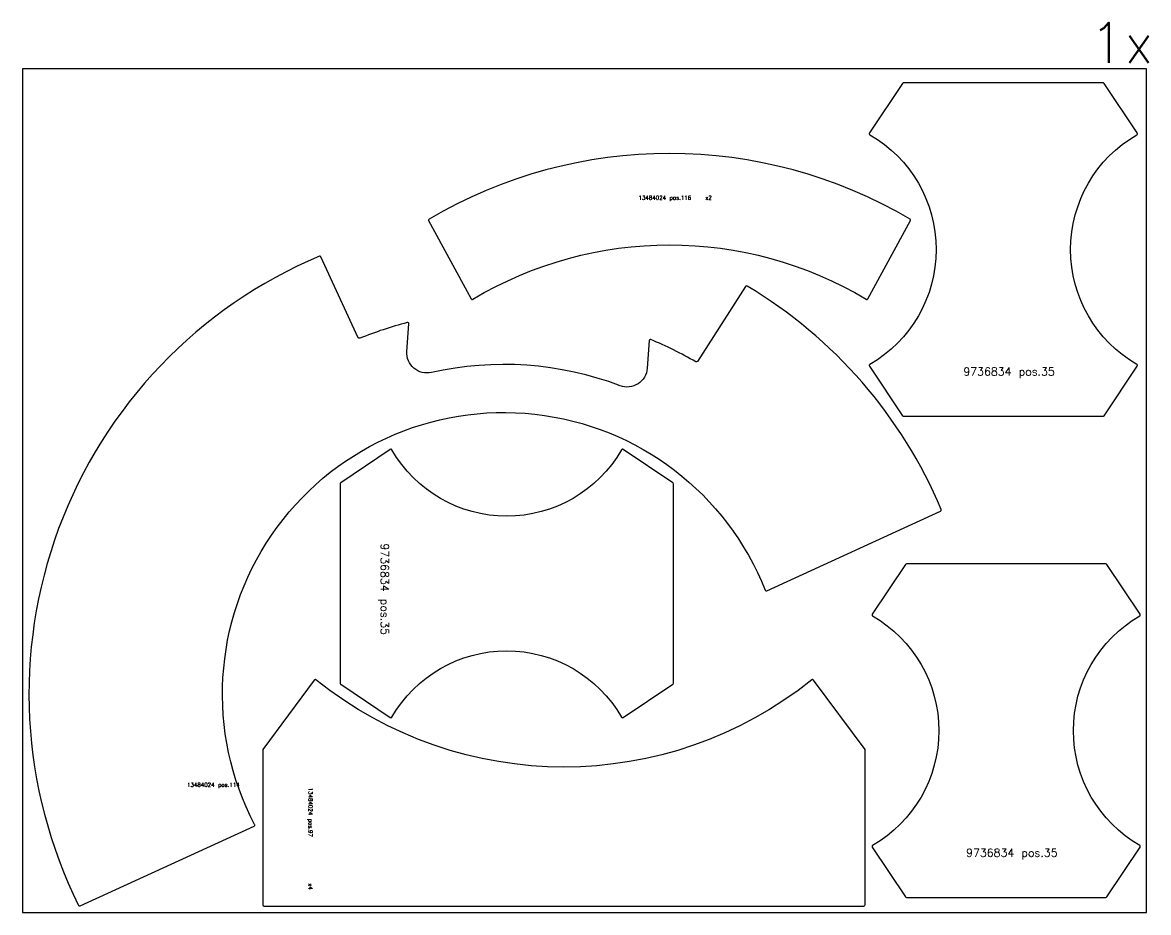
# Model space of a CAD drawing. Header units: millimetres. Extents: x 0 to 11625, y 0 to 2236.
# Drawn here: x 8820 to 11625, y 0 to 2215 of the extents above; entities that cross this region are included whole.
import ezdxf

# ---------------------------------------------------------------- set-up
doc = ezdxf.new("R2010")
doc.units = ezdxf.units.MM
for name, color, linetype in [('--NestedParts--', 7, 'Continuous'), ('9736864', 7, 'Continuous'), ('sheet', 24, 'Continuous'), ('Texto', 7, 'Continuous')]:
    doc.layers.add(name, color=color, linetype=linetype)
doc.styles.get("Standard").update_dxf_attribs({"font": 'txt.shx'})

msp = doc.modelspace()

# ---------------------------------------------------------------- linework, layer by layer
at = {"layer": '--NestedParts--', "color": 7}
for points in [[(9937.7, 1527.7, 0.425775), (9941.8, 1526.6, -0.275986), (10921.5, 1526.6, 0.425775), (10925.7, 1527.7), (11031.8, 1722.3, 0.404893), (11030.7, 1726.3, 0.272016), (9832.7, 1726.3, 0.404893), (9831.6, 1722.3)], [(11106.9, 999.4, 0.405054), (11108.4, 1003.3, 0.159759), (10625, 1559.4, 0.404551), (10620.9, 1558.4), (10500.9, 1371.8, -0.400506), (10496.9, 1370.8, 0.032709), (10385, 1426.1, 0.5126), (10380.8, 1423.6), (10376, 1354.6, -0.5024), (10308.5, 1311.3, 0.146773), (9838.3, 1344.2, -0.5024), (9777.5, 1396.4), (9782.3, 1465.4, 0.5126), (9778.5, 1468.5, 0.032709), (9660, 1429.3, -0.400506), (9656.2, 1430.9), (9563.3, 1632.4, 0.404551), (9559.4, 1633.9, 0.432672), (8959.8, 17.7, 0.405054), (8963.7, 16.3), (9396.7, 215, 0.42971), (9398.1, 219.1, -1.054053), (10669.8, 802.4, 0.42971), (10673.8, 800.7)], [(9418.5, 19, 0.414214), (9421.5, 16), (10915.5, 16, 0.414214), (10918.5, 19), (10918.5, 406), (10790.4, 578.5, 0.425123), (10786.1, 579.1, -0.351498), (9551, 579.1, 0.425123), (9546.7, 578.5), (9418.5, 406)]]:
    msp.add_lwpolyline(points, format="xyb", close=True, dxfattribs=at)
at = {"layer": '9736864'}
for points in [[(11511.5, 2065.4), (11014.8, 2065.4, 0.250283), (11012.3, 2064), (10929.6, 1940.5, 0.433842), (10930.6, 1936.2, -0.577569), (10930.6, 1364.5, 0.433842), (10929.6, 1360.3), (11012.3, 1236.7, 0.250283), (11014.8, 1235.4), (11511.5, 1235.4, 0.250283), (11514, 1236.7), (11596.7, 1360.3, 0.433842), (11595.7, 1364.5, -0.577569), (11595.7, 1936.2, 0.433842), (11596.7, 1940.5), (11514, 2064, 0.250283)], [(10441.2, 570.6), (10441.2, 1067.4, 0.250283), (10439.9, 1069.9), (10316.3, 1152.6, 0.433842), (10312, 1151.6, -0.577569), (9740.3, 1151.6, 0.433842), (9736.1, 1152.6), (9612.5, 1069.9, 0.250283), (9611.2, 1067.4), (9611.2, 570.6, 0.250283), (9612.5, 568.1), (9736.1, 485.4, 0.433842), (9740.3, 486.4, -0.577569), (10312, 486.4, 0.433842), (10316.3, 485.4), (10439.9, 568.1, 0.250283)], [(11518.5, 867.5), (11021.7, 867.5, 0.250283), (11019.2, 866.1), (10936.5, 742.6, 0.433842), (10937.5, 738.3, -0.577569), (10937.5, 166.6, 0.433842), (10936.5, 162.4), (11019.2, 38.8, 0.250283), (11021.7, 37.5), (11518.5, 37.5, 0.250283), (11521, 38.8), (11603.7, 162.4, 0.433842), (11602.7, 166.6, -0.577569), (11602.7, 738.3, 0.433842), (11603.7, 742.6), (11521, 866.1, 0.250283)]]:
    msp.add_lwpolyline(points, format="xyb", close=True, dxfattribs=at)
at = {"layer": 'sheet', "color": 7}
msp.add_lwpolyline([(8820, 0), (11620, 0), (11620, 2100), (8820, 2100)], close=True, dxfattribs=at)

# ---------------------------------------------------------------- texts
at = {"insert": (11478.9, 2215.4), "char_height": 100, "attachment_point": 1}
msp.add_mtext_dynamic_manual_height_columns('1x', width=950.971, gutter_width=1, heights=[0], dxfattribs=at)
at = {"layer": 'Texto', "color": 3, "char_height": 10, "width": 373.149, "attachment_point": 1}
for s, insert in [('13484024 pos.116    x2', (10354.4, 1784.4)), ('13484024 pos.114', (9229.8, 322.8))]:
    msp.add_mtext(s, dxfattribs=dict(at, insert=insert))
at = {"layer": 'Texto', "char_height": 20, "attachment_point": 1}
for insert in [(11163.4, 1356.6), (11170.3, 158.7)]:
    msp.add_mtext_dynamic_manual_height_columns('9736834 pos.35', width=896.059, gutter_width=12.5, heights=[0], dxfattribs=dict(at, insert=insert))
at = {"layer": 'Texto', "insert": (9732.4, 918.7), "char_height": 20, "attachment_point": 1, "rotation": 270}
msp.add_mtext_dynamic_manual_height_columns('9736834 pos.35', width=896.059, gutter_width=12.5, heights=[0], dxfattribs=at)
at = {"layer": 'Texto', "color": 3, "insert": (9542.6, 310.7), "char_height": 10, "width": 373.149, "attachment_point": 1, "rotation": 270}
msp.add_mtext('13484024 pos.97             x4', dxfattribs=at)

doc.saveas('drawing.dxf')
